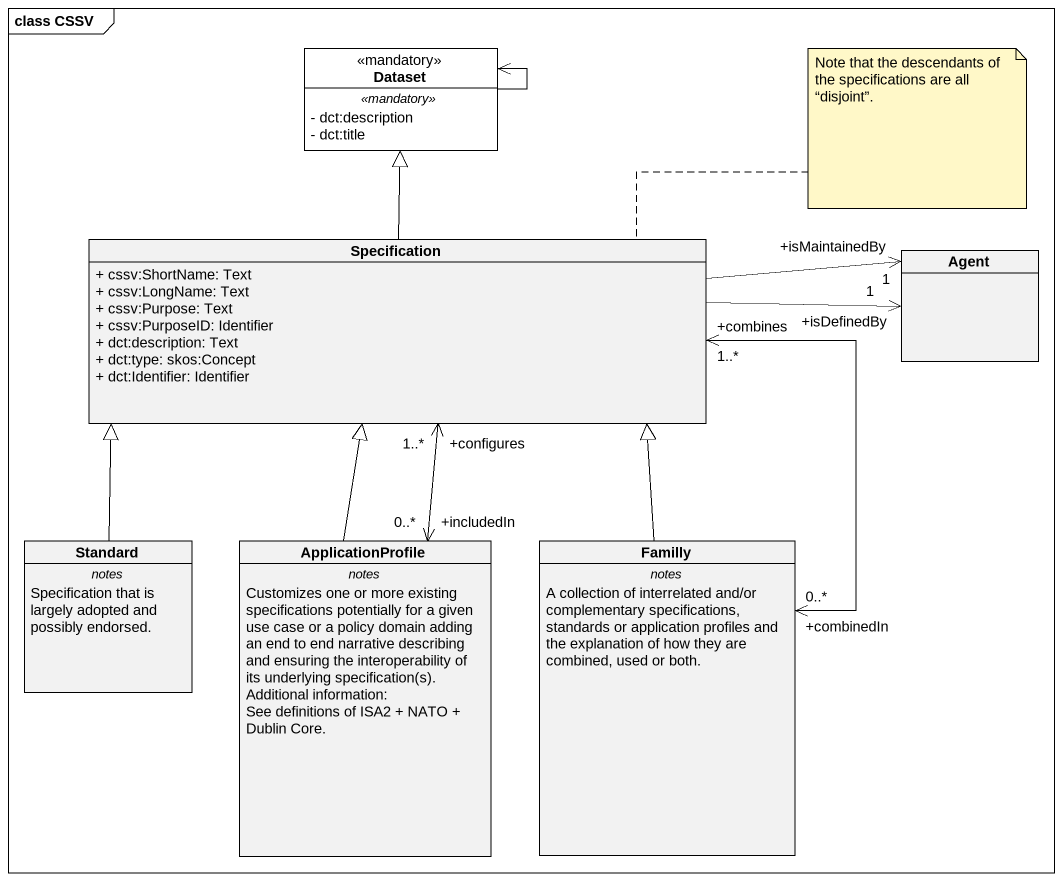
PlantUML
@startuml
mainframe class CSSV
hide circle
hide empty members
skinparam classAttributeIconSize 0
class Dataset <<mandatory>> #FFFFFF {
  .. <<mandatory>> ..
  - dct:description
  - dct:title
}
class Specification {
  + cssv:ShortName: Text
  + cssv:LongName: Text
  + cssv:Purpose: Text
  + cssv:PurposeID: Identifier
  + dct:description: Text
  + dct:type: skos:Concept
  + dct:Identifier: Identifier
}
class "Agent" as Agent_
class Standard {
  -- notes --
  Specification that is largely adopted and possibly endorsed.
}
class ApplicationProfile {
  -- notes --
  {field} Customizes one or more existing specifications potentially for a given use case or a policy domain adding an end to end narrative describing and ensuring the interoperability of its underlying specification(s).
  Additional information:
  See definitions of ISA2 + NATO + Dublin Core.
}
class Familly {
  -- notes --
  A collection of interrelated and/or complementary specifications, standards or application profiles and the explanation of how they are combined, used or both.
}
Dataset --> Dataset
Specification -up-|> Dataset
Specification -right-> "+isMaintainedBy\n1" Agent_
Specification -right-> "+isDefinedBy\n1" Agent_
Specification "+combines\n1..*" <--> "+combinedIn\n0..*" Familly
Standard -up-|> Specification
ApplicationProfile "+includedIn\n0..*" <-up-> "+configures\n1..*" Specification
ApplicationProfile -up-|> Specification
Familly -up-|> Specification
note right of Specification : Note that the descendants of the specifications are all “disjoint”.
@enduml
